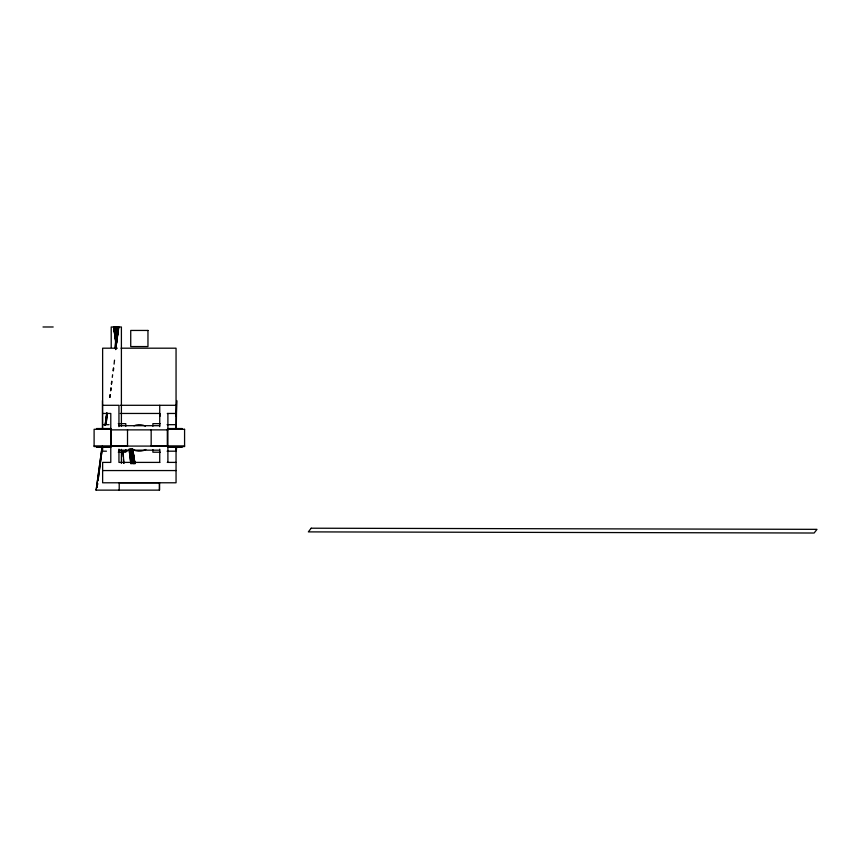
<?xml version="1.0" encoding="UTF-8"?>
<svg xmlns="http://www.w3.org/2000/svg" width="860" height="860" viewBox="0 0 860 860"><rect width="100%" height="100%" fill="white"/><g stroke="black" fill="none" stroke-linecap="round" stroke-linejoin="round"><path stroke-width="1.29" d="M96.008 490.135L159.476 490.135L159.476 482.793L119.207 482.793L119.207 490.135M115.337 348.375L116.304 326.983L116.38 341.689M116.068 348.375L117.153 326.983L115.036 348.203M113.402 370.757L113.681 368.101M114.1 364.124L114.52 360.146M109.844 397.288L110.155 394.632M110.618 390.655L110.919 388M111.381 384.022L111.692 381.367M115.541 348.203L118.433 326.983L115.638 349.525L118.852 326.983M109.962 397.288L110.273 394.632M110.746 390.655L111.058 388M111.52 384.022L111.832 381.367M112.294 377.389L112.606 374.734M113.079 370.757L113.391 368.101M106.027 423.819L107.199 414.531L106.113 423.819M102.544 446.362L97.954 480.858L102.598 446.362M105.371 425.141L106.952 413.198M105.447 425.141L107.059 413.198M115.606 349.525L118.637 326.983L115.713 348.203M105.114 425.141L106.758 413.198M105.2 425.141L106.78 413.198M43 326.983L53.191 326.983M117.315 348.192L102.63 348.192L102.63 429.323M121.034 348.192L176.053 348.192L176.053 429.323M102.63 405.296L118.949 405.296L118.949 426.689M120.26 405.296L176.053 405.296M102.63 413.456L110.79 413.456L110.79 428.839M120.26 413.456L159.734 413.456M167.27 413.456L176.053 413.456M176.257 416.433L176.666 400.523L176.257 428.495M118.293 423.647L125.796 423.647L125.796 426.248M160.39 423.647L152.886 423.647L152.886 426.248M102.63 424.668L109.026 424.668M167.087 424.668L176.053 424.668M118.949 425.689L159.734 425.689M96.513 428.549L110.79 428.549L110.79 462.4L102.63 462.4L102.63 482.793L176.053 482.783L176.053 446.619M167.893 428.549L182.169 428.549M110.79 429.871L167.893 429.871M94.062 445.985L127.516 445.985L127.516 429.871M184.62 445.985L151.166 445.985L151.166 429.871M110.79 446.082L167.893 446.082M96.513 447.308L110.79 447.308M167.893 447.308L182.169 447.308M118.949 450.167L159.734 450.167M106.468 451.188L102.63 451.188L102.63 447.211M124.689 451.113L127.312 451.113M167.087 451.188L176.053 451.188M118.293 452.209L125.796 452.209L125.796 449.608M160.39 452.209L152.886 452.209L152.886 449.608M159.734 462.4L118.949 462.4L118.949 449.178M167.27 462.4L176.053 462.4M102.63 470.56L176.053 470.56M132.709 449.017L134.998 463.604M113.756 326.983L115.606 338.915M115.767 340.248L113.971 326.983L115.681 338.915M132.268 449.017L134.429 463.604M115.692 337.593L114.391 326.983M130.494 449.017L132.408 463.604M115.831 337.593L114.498 326.983L115.928 338.915L114.606 326.983L115.67 343.033M122.894 451.36L123.249 456.703M123.431 459.38L123.7 463.389M116.272 340.356L115.455 326.983L115.67 348.375M123.098 451.36L123.84 463.389M176.666 447.135L176.257 451.113L176.257 447.114M167.893 413.456L167.893 462.4M159.939 413.789L159.939 416.433M159.734 405.296L159.734 426.689M159.734 449.178L159.734 462.508M159.476 482.793L159.476 490.135M121.4 426.41L121.4 326.983L111.209 326.983L111.209 347.375M121.4 449.35L121.4 463.368M102.426 400.523L102.426 428.495M145.856 449.468A13.255 13.255 0 0 1 133.289 449.715M133.934 425.829A13.255 13.255 0 0 1 145.394 426.141M97.599 483.503L97.072 487.491L97.61 483.503M102.189 446.362L96.159 490.135L102.136 446.362M311.202 528.212L308.342 531.888L814.14 533.017L817 529.341L311.202 528.212M147.963 330.444L130.731 330.444L130.731 346.558L147.963 346.558L147.963 330.444M111.359 429.301L94.106 429.301L94.106 446.555L111.359 446.555L111.359 429.301M184.577 429.301L167.324 429.301L167.324 446.555L184.577 446.555L184.577 429.301M115.627 340.248L113.541 326.983L115.616 340.248M134.912 463.604L132.655 449.017L134.88 463.604M133.59 463.604L131.494 449.017L133.633 463.604M133.053 463.604L131.042 449.017L133.074 463.604M131.666 463.604L129.817 449.017L131.688 463.604M130.827 463.604L129.086 449.017L130.849 463.604"/></g></svg>
